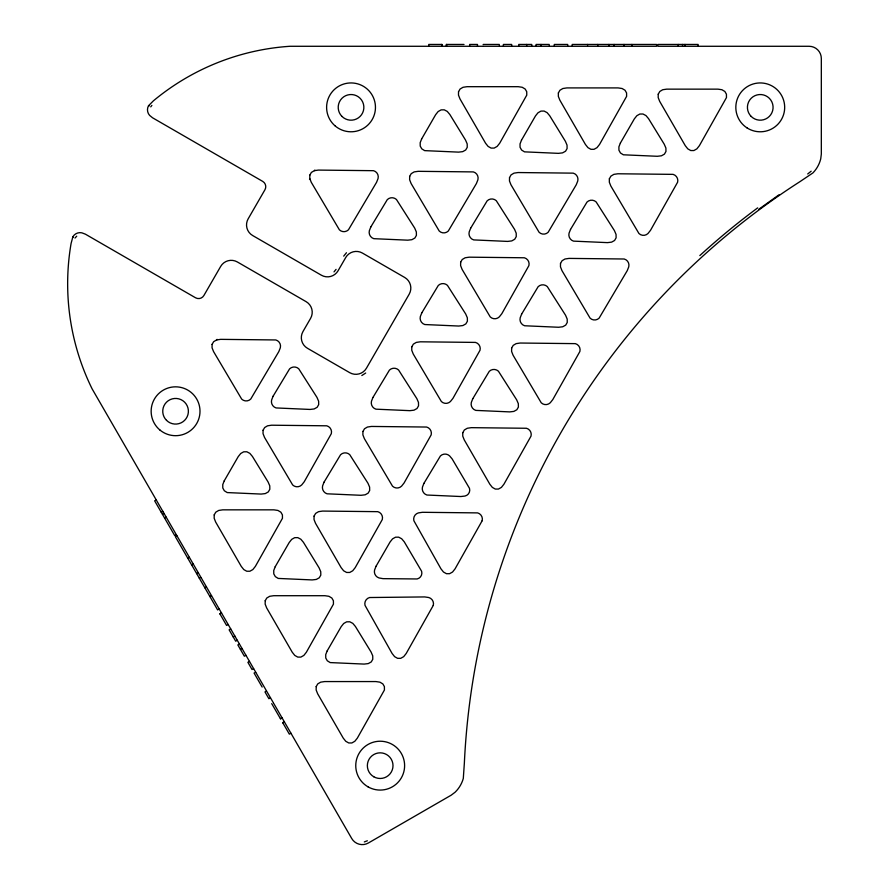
<?xml version="1.0" encoding="UTF-8"?>
<svg xmlns="http://www.w3.org/2000/svg" width="889" height="889" viewBox="0 0 889 889"><rect width="100%" height="100%" fill="white"/><g stroke="black" fill="none" stroke-linecap="round" stroke-linejoin="round"><path stroke-width="1.33" d="M482.905 46.284L289.947 46.284A237.996 237.996 0 0 0 153.43 100.813L148.53 105.713A8.368 8.368 0 0 0 149.641 115.414L152.597 117.815L262.722 181.4A6.112 6.112 0 0 1 264.955 189.735L248.164 218.827A12.213 12.213 0 0 0 252.632 235.518L321.396 275.223A12.213 12.213 0 0 0 338.087 270.745L345.721 257.521A12.213 12.213 0 0 1 362.401 253.054L404.717 277.479A12.213 12.213 0 0 1 409.196 294.17L366.435 368.224A12.213 12.213 0 0 1 349.755 372.691L307.438 348.266A12.213 12.213 0 0 1 302.96 331.575L310.594 318.351A12.213 12.213 0 0 0 306.127 301.671L237.363 261.966A12.213 12.213 0 0 0 220.672 266.433L203.881 295.526A6.112 6.112 0 0 1 195.536 297.771L85.422 234.185L81.855 232.829A8.368 8.368 0 0 0 72.898 236.707L71.098 243.408A237.996 237.996 0 0 0 92.134 388.904L155.997 499.507M216.76 339.92L217.083 339.354M309.516 179.267L309.839 178.7M314.484 170.666L314.817 170.088M150.73 106.869L151.886 105.38M343.699 256.132L346.466 252.72M334.02 271.878L336.064 269.356M74.998 238.041L76.721 236.185M807.701 173.977L811.157 171.199M758.728 209.315L779.008 194.791M361.834 375.536L365.69 373.036M161.231 512.231L162.82 511.319M162.476 514.398L164.065 513.475L200.881 577.25L199.292 578.161M164.598 518.065L166.176 517.154M176.366 534.789L174.777 535.7L154.653 500.84L156.242 499.929L163.943 513.275M177.022 535.934L175.444 536.845L217.616 609.898L219.194 608.976M187.79 558.236L189.379 557.325M191.724 565.048L193.313 564.137M196.658 573.594L198.236 572.672M204.87 587.818L206.448 586.896M209.915 596.563L211.504 595.652M221.461 612.888L219.872 613.81L226.573 625.423L228.162 624.511M219.961 613.955L221.539 613.043M230.707 628.912L229.118 629.823L235.685 641.191L237.274 640.28M233.24 636.957L234.829 636.046M240.397 649.359L241.986 648.437M245.942 655.293L244.353 656.204L237.841 644.925L239.43 644.014L255.243 671.406M249.465 661.405L247.887 662.327L252.02 669.506L253.609 668.584M255.721 672.24L254.076 673.051L262.155 687.053M270.478 697.798L268.889 698.71L264.978 691.92L266.556 691.009L273.29 702.666M280.402 718.645L281.991 717.734M284.28 721.701L282.691 722.613L289.347 734.147L290.936 733.236M282.846 722.89L284.436 721.968M364.323 841.927L367.346 840.772M464.014 44.45L446.267 44.45L446.267 46.284M483.116 44.45L499.274 44.45L499.274 46.284L483.116 46.284M499.562 46.284L511.675 46.284L511.675 44.45L503.385 44.45L503.385 46.284M512.053 46.284L549.191 46.284L549.191 44.45L536.067 44.45L536.067 46.284M549.535 46.284L553.691 46.284M586.673 46.284L554.28 46.284L554.28 44.45L567.693 44.45L567.693 46.284M682.719 46.284L809.112 46.284A12.213 12.213 0 0 1 821.325 58.496L821.325 154.086L820.725 158.887A30.47 30.47 0 0 1 812.89 172.944L800.122 181.534A731.38 731.38 0 0 0 464.358 763.106L463.302 778.442A30.47 30.47 0 0 1 455.046 792.266L451.179 795.188L368.402 842.983A12.213 12.213 0 0 1 351.722 838.505L282.313 718.29M148.53 105.713L149.119 106.024M72.898 236.707L73.465 237.063M201.114 577.661L239.285 643.758M255.665 672.14L266.344 690.642M273.612 703.221L282.169 718.045L280.58 718.957L271.712 703.599M698.132 46.284L698.132 44.45L657.882 44.45L657.882 46.284L682.485 46.284L682.485 44.45M684.975 44.45L684.975 46.284M678.24 44.45L678.24 46.284M631.857 44.45L631.857 46.284M623.989 44.45L623.989 46.284M614.132 44.45L614.132 46.284M608.843 44.45L608.843 46.284M597.708 44.45L597.708 46.284M587.596 44.45L587.596 46.284L656.56 46.284L656.56 44.45L572.205 44.45L572.216 46.284M540.957 44.45L540.957 46.284M531.755 46.284L531.755 44.45L518.732 44.45L518.732 46.284M526.644 44.45L526.644 46.284M477.493 46.284L477.493 44.45L469.648 44.45L469.648 46.284M446.634 44.45L446.634 46.284M442.044 46.284L442.044 44.45L428.731 44.45L428.731 46.284M441.733 44.45L441.733 46.284M699.821 255.565A733.825 733.825 0 0 1 757.672 207.882M212.093 344.387L212.06 347.799L213.549 351.566L241.664 399.083A6.434 6.434 0 0 0 250.72 399.083L278.835 351.566L280.324 347.799A6.434 6.434 0 0 0 275.801 339.954L220.594 339.354L216.583 339.954L213.649 341.687L212.093 344.387M214.216 514.875L214.182 518.287L215.671 522.054L241.263 566.393L243.786 569.571L246.753 571.238L249.876 571.238L252.843 569.571L255.365 566.393L282.458 518.287L282.413 514.875L280.857 512.175L277.924 510.442L273.912 509.842L222.728 509.842L218.705 510.442L215.783 512.175L214.216 514.875M263.077 430.243L263.044 433.654L264.533 437.432L292.648 484.938A6.434 6.434 0 0 0 301.704 484.938L304.238 481.76L331.319 433.654A6.434 6.434 0 0 0 326.785 425.809L271.59 425.209L267.567 425.809L264.644 427.542L263.077 430.243M265.211 600.742L265.166 604.142L266.656 607.92L292.259 652.248L294.781 655.426L297.748 657.093L300.871 657.093L303.838 655.426L306.361 652.248L333.442 604.142L333.408 600.742L331.841 598.03L328.919 596.297L324.896 595.708L273.712 595.708L269.7 596.297L266.767 598.03L265.211 600.742M309.817 175.122L309.783 178.533L311.272 182.301L339.387 229.818A6.434 6.434 0 0 0 348.444 229.818L376.569 182.301L378.058 178.533A6.434 6.434 0 0 0 373.524 170.688L318.318 170.088L314.306 170.688L311.372 172.422L309.817 175.122M314.073 516.109L314.028 519.509L315.517 523.288L341.12 567.615L343.643 570.794L346.61 572.46L349.733 572.46L352.7 570.794L355.222 567.615L382.303 519.509A6.434 6.434 0 0 0 377.781 511.664L322.574 511.075L318.562 511.664L315.628 513.409L314.073 516.109M316.195 686.597L316.162 689.997L317.651 693.776L343.243 738.114L345.765 741.282L348.732 742.96L351.855 742.96L354.822 741.282L357.345 738.114L384.426 689.997L384.392 686.597L382.837 683.897L379.903 682.163L375.891 681.563L324.696 681.563L320.685 682.163L317.751 683.897L316.195 686.597M362.934 431.476L362.89 434.877L364.379 438.655L392.505 486.161A6.434 6.434 0 0 0 401.561 486.161L404.084 482.983L431.165 434.877A6.434 6.434 0 0 0 426.642 427.042L371.435 426.442L367.424 427.042L364.49 428.776L362.934 431.476M409.662 176.355L409.629 179.756L411.118 183.534L439.233 231.04A6.434 6.434 0 0 0 448.289 231.04L476.415 183.534L477.904 179.756A6.434 6.434 0 0 0 473.37 171.91L418.174 171.321L414.163 171.91L411.229 173.655L409.662 176.355M411.796 346.843L411.751 350.244L413.241 354.022L441.366 401.528A6.434 6.434 0 0 0 450.423 401.528L452.946 398.361L480.027 350.244A6.434 6.434 0 0 0 475.504 342.409L420.297 341.809L416.285 342.409L413.352 344.143L411.796 346.843M458.524 91.723L458.491 95.123L459.98 98.901L485.572 143.229L488.105 146.407L491.072 148.085L494.184 148.085L497.151 146.407L499.685 143.229L526.766 95.123L526.733 91.723L525.166 89.022L522.232 87.289L518.22 86.689L467.036 86.689L463.025 87.289L460.091 89.022L458.524 91.723M460.658 262.211L460.613 265.622L462.102 269.389L490.228 316.906A6.434 6.434 0 0 0 499.285 316.906L501.807 313.728L528.888 265.622A6.434 6.434 0 0 0 524.366 257.777L469.159 257.177L465.147 257.777L462.213 259.51L460.658 262.211M462.78 432.699L462.747 436.11L464.236 439.877L489.828 484.216L492.35 487.394L495.317 489.061L498.44 489.061L501.407 487.394L503.93 484.216L531.022 436.11A6.434 6.434 0 0 0 526.488 428.265L471.281 427.665L467.27 428.265L464.336 429.998L462.78 432.699M509.519 177.578L509.475 180.989L510.964 184.756L539.09 232.273A6.434 6.434 0 0 0 548.146 232.273L576.261 184.756L577.75 180.989A6.434 6.434 0 0 0 573.227 173.144L518.02 172.544L514.009 173.144L511.075 174.877L509.519 177.578M511.642 348.066L511.608 351.477L513.097 355.256L541.212 402.761A6.434 6.434 0 0 0 550.269 402.761L552.791 399.583L579.884 351.477A6.434 6.434 0 0 0 575.35 343.632L520.143 343.032L516.131 343.632L513.209 345.365L511.642 348.066M558.381 92.945L558.336 96.356L559.826 100.124L585.429 144.463L587.951 147.641L590.918 149.308L594.041 149.308L597.008 147.641L599.53 144.463L626.612 96.356L626.578 92.945L625.023 90.245L622.089 88.511L618.077 87.911L566.882 87.911L562.87 88.511L559.937 90.245L558.381 92.945M560.503 263.444L560.47 266.844L561.959 270.623L590.074 318.129A6.434 6.434 0 0 0 599.13 318.129L627.256 270.623L628.745 266.844A6.434 6.434 0 0 0 624.211 258.999L569.004 258.399L564.993 258.999L562.07 260.733L560.503 263.444M609.365 178.811L609.332 182.212L610.821 185.99L638.935 233.496A6.434 6.434 0 0 0 647.992 233.496L650.515 230.318L677.607 182.212A6.434 6.434 0 0 0 673.073 174.366L617.866 173.777L613.855 174.366L610.932 176.111L609.365 178.811M658.227 94.178L658.193 97.579L659.682 101.357L685.275 145.685L687.797 148.863L690.764 150.541L693.887 150.541L696.854 148.863L699.376 145.685L726.469 97.579L726.424 94.178L724.868 91.478L721.935 89.733L717.923 89.144L666.728 89.144L662.716 89.733L659.794 91.478L658.227 94.178M224.228 480.871L222.761 484.605L222.795 488.017L224.328 490.761L227.217 492.573L261.177 494.073L265.311 493.584L268.289 491.928L269.823 489.261L269.767 485.85L268.122 482.038L252.432 456.446L249.853 453.368L246.842 451.779L243.697 451.823L240.73 453.49L238.219 456.635L224.228 480.871M273.09 396.238L271.623 399.983A6.623 6.623 0 0 0 276.079 407.94L310.039 409.44L314.173 408.951L317.151 407.295L318.684 404.628L318.629 401.228L316.984 397.405L298.715 368.746A6.623 6.623 0 0 0 289.592 368.857L273.09 396.238M370.813 226.973L369.346 230.718A6.623 6.623 0 0 0 373.802 238.674L407.762 240.174L411.896 239.686L414.874 238.03L416.408 235.363L416.352 231.962L414.719 228.14L396.438 199.48A6.623 6.623 0 0 0 387.315 199.603L370.813 226.973M421.653 138.928L420.186 142.662L420.219 146.074L421.753 148.819L424.642 150.63L458.602 152.13L462.724 151.641L465.703 149.985L467.247 147.318L467.192 143.907L465.547 140.095L449.856 114.503L447.267 111.425L444.256 109.836L441.111 109.88L438.144 111.547L435.643 114.692L421.653 138.928M275.212 566.726L273.745 570.471L273.779 573.872L275.323 576.617L278.201 578.428L312.161 579.928L316.295 579.439L319.273 577.783L320.807 575.116L320.751 571.716L319.118 567.893L303.427 542.301L300.838 539.234L297.826 537.634L294.681 537.678L291.714 539.356L289.214 542.49L275.212 566.726M324.074 482.105L322.607 485.839A6.623 6.623 0 0 0 327.063 493.806L361.034 495.295L365.157 494.806L368.135 493.151L369.668 490.495L369.613 487.083L367.979 483.26L349.699 454.601A6.623 6.623 0 0 0 340.576 454.724L324.074 482.105M372.936 397.472L371.469 401.206A6.623 6.623 0 0 0 375.925 409.173L409.896 410.662L414.018 410.173L416.997 408.518L418.53 405.862L418.486 402.45L416.841 398.628L398.561 369.968A6.623 6.623 0 0 0 389.438 370.091L372.936 397.472M421.797 312.839L420.33 316.573A6.623 6.623 0 0 0 424.798 324.541L458.757 326.041L462.88 325.552L465.858 323.885L467.392 321.229L467.347 317.817L465.703 313.995L447.423 285.336A6.623 6.623 0 0 0 438.299 285.458L421.797 312.839M470.659 228.206L469.192 231.94A6.623 6.623 0 0 0 473.659 239.908L507.619 241.408L511.742 240.919L514.72 239.263L516.253 236.596L516.209 233.185L514.564 229.373L496.284 200.703A6.623 6.623 0 0 0 487.161 200.825L470.659 228.206M521.499 140.162L520.032 143.896L520.065 147.296L521.599 150.041L524.488 151.852L558.448 153.353L562.581 152.864L565.56 151.208L567.093 148.552L567.038 145.14L565.404 141.318L549.702 115.726L547.124 112.659L544.112 111.058L540.968 111.103L538.001 112.781L535.489 115.914L521.499 140.162M327.185 650.881L325.718 654.615L325.763 658.027L327.296 660.771L330.186 662.583L364.146 664.083L368.268 663.594L371.246 661.938L372.78 659.271L372.735 655.86L371.091 652.048L355.4 626.456L352.811 623.378L349.799 621.789L346.654 621.833L343.687 623.5L341.187 626.645L327.185 650.881M376.047 566.249L374.58 569.982A6.623 6.623 0 0 0 379.047 577.95L382.992 578.65L417.13 578.961A6.079 6.079 0 0 0 421.597 571.227L404.262 541.823L401.672 538.756L398.661 537.156L395.516 537.2L392.549 538.867L390.049 542.012L376.047 566.249M423.931 483.327L422.464 487.061A6.623 6.623 0 0 0 426.92 495.029L460.88 496.529L465.003 496.04A6.079 6.079 0 0 0 469.47 488.305L452.134 458.902L449.545 455.824A6.623 6.623 0 0 0 440.422 455.946L423.931 483.327M472.792 398.694L471.326 402.428A6.623 6.623 0 0 0 475.782 410.396L509.741 411.896L513.864 411.407L516.842 409.751L518.387 407.084L518.331 403.673L516.687 399.861L498.418 371.202A6.623 6.623 0 0 0 489.283 371.313L472.792 398.694M521.654 314.061L520.187 317.806A6.623 6.623 0 0 0 524.643 325.763L558.603 327.263L562.726 326.774L565.704 325.118L567.249 322.451L567.193 319.051L565.548 315.228L547.28 286.569A6.623 6.623 0 0 0 538.145 286.691L521.654 314.061M570.516 229.429L569.049 233.174A6.623 6.623 0 0 0 573.505 241.13L607.465 242.63L611.588 242.141L614.577 240.486L616.11 237.819L616.055 234.418L614.41 230.595L596.141 201.936A6.623 6.623 0 0 0 587.007 202.059L570.516 229.429M620.366 143.096L618.9 146.829L618.933 150.241L620.466 152.986L623.356 154.797L657.315 156.286L661.438 155.797L664.416 154.141L665.961 151.486L665.905 148.074L664.261 144.251L648.57 118.67L645.981 115.592L642.969 114.003L639.824 114.036L636.857 115.714L634.357 118.848L620.366 143.096M433.287 605.376L406.206 653.482L403.684 656.66L400.717 658.327L397.594 658.327L394.627 656.66L392.105 653.482L365.023 605.376A6.434 6.434 0 0 1 369.546 597.53L424.753 596.93L428.765 597.53A6.434 6.434 0 0 1 433.287 605.376M482.16 520.743L455.068 568.849L452.545 572.027L449.578 573.694L446.456 573.694L443.489 572.027L440.966 568.849L413.885 520.743A6.434 6.434 0 0 1 418.408 512.897L422.419 512.297L477.626 512.897A6.434 6.434 0 0 1 482.16 520.743M166.499 420.33A12.824 12.824 0 0 0 187.957 414.585A12.824 12.824 0 0 0 172.255 398.872A12.824 12.824 0 0 0 166.499 420.33M341.965 116.426A12.824 12.824 0 0 0 363.423 110.68A12.824 12.824 0 0 0 347.71 94.967A12.824 12.824 0 0 0 341.965 116.426M334.831 125.649A24.436 24.436 0 0 0 374.969 112.247A24.436 24.436 0 0 0 343.298 84.188A24.436 24.436 0 0 0 334.831 125.649M751.183 116.426A12.824 12.824 0 0 0 772.641 110.68A12.824 12.824 0 0 0 756.928 94.967A12.824 12.824 0 0 0 751.183 116.426M747.049 127.916A24.436 24.436 0 0 0 784.654 108.514A24.436 24.436 0 0 0 749.038 85.655A24.436 24.436 0 0 0 747.049 127.916M373.769 776.764A12.824 12.824 0 0 0 393.005 765.651A12.824 12.824 0 0 0 373.769 754.55A12.824 12.824 0 0 0 373.769 776.764M367.968 786.809A24.436 24.436 0 0 0 404.617 765.651A24.436 24.436 0 0 0 367.968 744.493A24.436 24.436 0 0 0 367.968 786.809M159.976 430.065A24.436 24.436 0 0 0 199.658 415.363A24.436 24.436 0 0 0 167.088 388.349A24.436 24.436 0 0 0 159.976 430.065"/></g></svg>
